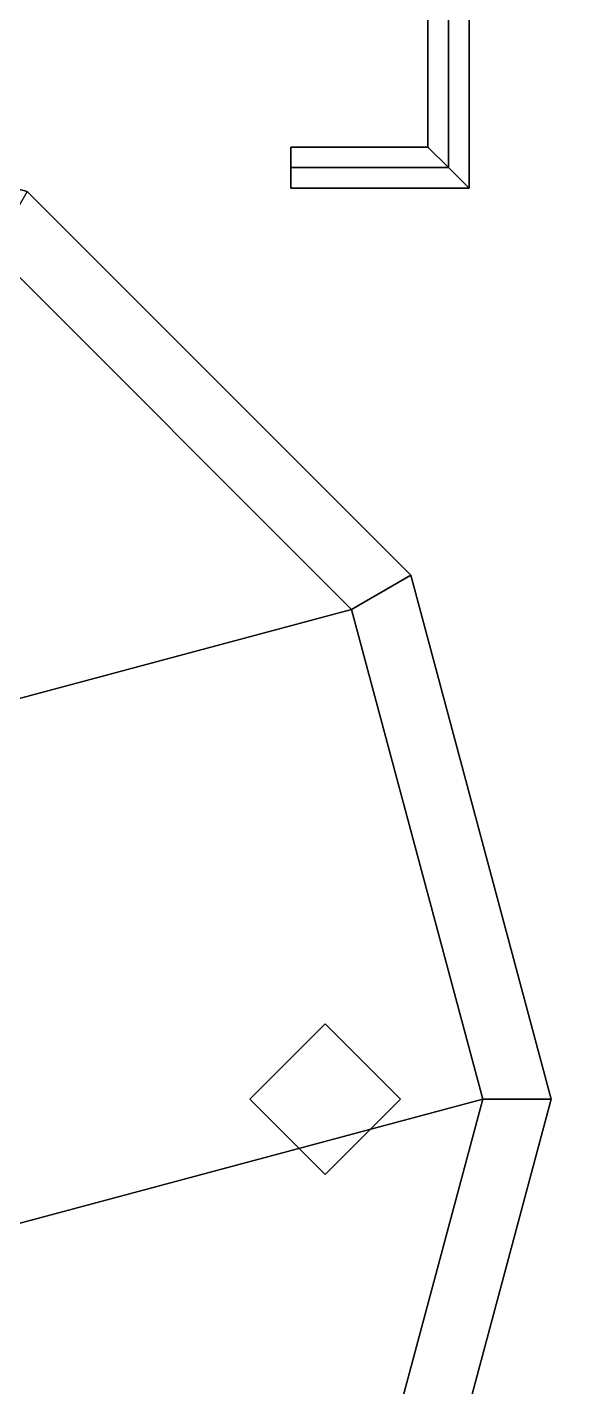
# Model space of a CAD drawing. Header units: millimetres. Extents: x -3.4 to 3.4, y -22.9 to 32.2.
# Drawn here: x 0.765 to 1.572, y 19.08 to 21.065 of the extents above; entities that cross this region are included whole.
import ezdxf

# ---------------------------------------------------------------- set-up
doc = ezdxf.new("R2010")
doc.units = ezdxf.units.MM
doc.layers.add('superstructure', color=3, linetype='Continuous')

msp = doc.modelspace()

# ---------------------------------------------------------------- linework, layer by layer
for points in [[(3.2, 22.79), (2.7, 12.33, -1.51), (-2.7, 12.33, -1.51), (-3.2, 22.79)], [(1.38, 21.48, 2.48), (1.35, 21.51, 2.45), (1.35, 20.89, 2.45), (1.38, 20.86, 2.48)], [(1.35, 21.51, 2.45), (1.38, 21.48, 2.42), (1.38, 20.86, 2.42), (1.35, 20.89, 2.45)], [(1.41, 21.45, 2.45), (1.38, 21.48, 2.48), (1.38, 20.86, 2.48), (1.41, 20.83, 2.45)], [(1.38, 21.48, 2.42), (1.41, 21.45, 2.45), (1.41, 20.83, 2.45), (1.38, 20.86, 2.42)], [(1.38, 20.86, 2.48), (1.35, 20.89, 2.45), (1.15, 20.89, 2.45), (1.15, 20.86, 2.48)], [(1.35, 20.89, 2.45), (1.38, 20.86, 2.42), (1.15, 20.86, 2.42), (1.15, 20.89, 2.45)], [(1.15, 20.86, 2.48), (1.15, 20.89, 2.45), (1.15, 20.86, 2.42), (1.15, 20.83, 2.45)], [(1.41, 20.83, 2.45), (1.38, 20.86, 2.48), (1.15, 20.86, 2.48), (1.15, 20.83, 2.45)], [(1.38, 20.86, 2.42), (1.41, 20.83, 2.45), (1.15, 20.83, 2.45), (1.15, 20.86, 2.42)]]:
    msp.add_3dface(points)
at = {"layer": 'superstructure'}
for points in [[(2.11, 14.95, 2.13), (2.11, 22.79, 1.8), (-2.11, 22.79, 1.8), (-2.11, 14.95, 2.13)], [(0.765, 20.825, 2.41), (0, 21.03, 2.41), (0, 21.03, 3.41), (0.765, 20.825, 3.41)], [(1.325, 20.265, 3.41), (0.765, 20.825, 3.41), (0.715, 20.7384, 3.41), (1.2384, 20.215, 3.41)], [(1.325, 20.265, 2.41), (0.765, 20.825, 2.41), (0.765, 20.825, 3.41), (1.325, 20.265, 3.41)], [(-1.43, 19.5, 2.47), (1.2384, 20.215, 2.47), (0.715, 20.7384, 2.47), (-1.2384, 20.215, 2.47)], [(0.715, 20.7384, 2.41), (1.2384, 20.215, 2.41), (1.2384, 20.215, 3.41), (0.715, 20.7384, 3.41)], [(1.53, 19.5, 3.41), (1.325, 20.265, 3.41), (1.2384, 20.215, 3.41), (1.43, 19.5, 3.41)], [(1.53, 19.5, 2.41), (1.325, 20.265, 2.41), (1.325, 20.265, 3.41), (1.53, 19.5, 3.41)], [(-1.2384, 18.785, 2.47), (1.43, 19.5, 2.47), (1.2384, 20.215, 2.47), (-1.43, 19.5, 2.47)], [(1.2384, 20.215, 2.41), (1.43, 19.5, 2.41), (1.43, 19.5, 3.41), (1.2384, 20.215, 3.41)], [(1.2, 19.61, 1.93), (1.09, 19.5, 1.93), (1.09, 19.5, 2.41), (1.2, 19.61, 2.41)], [(1.31, 19.5, 1.93), (1.2, 19.61, 1.93), (1.2, 19.61, 2.41), (1.31, 19.5, 2.41)], [(-0.715, 18.2616, 2.47), (1.2384, 18.785, 2.47), (1.43, 19.5, 2.47), (-1.2384, 18.785, 2.47)], [(1.09, 19.5, 1.93), (1.2, 19.39, 1.94), (1.2, 19.39, 2.41), (1.09, 19.5, 2.41)], [(1.2, 19.39, 1.94), (1.31, 19.5, 1.93), (1.31, 19.5, 2.41), (1.2, 19.39, 2.41)], [(1.43, 19.5, 2.41), (1.2384, 18.785, 2.41), (1.2384, 18.785, 3.41), (1.43, 19.5, 3.41)], [(1.325, 18.735, 3.41), (1.53, 19.5, 3.41), (1.43, 19.5, 3.41), (1.2384, 18.785, 3.41)], [(1.325, 18.735, 2.41), (1.53, 19.5, 2.41), (1.53, 19.5, 3.41), (1.325, 18.735, 3.41)]]:
    msp.add_3dface(points, dxfattribs=at)

doc.saveas('drawing.dxf')
